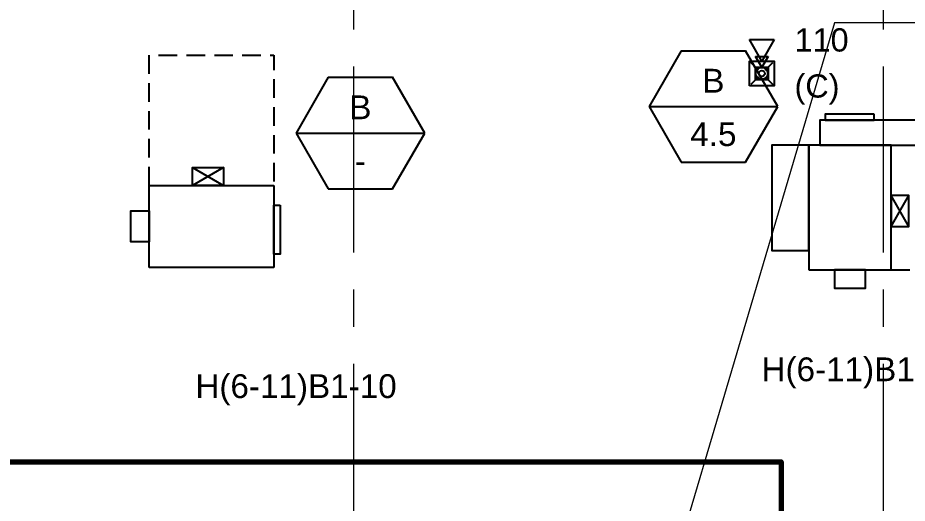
# Model space of a CAD drawing. Header units: inches. Extents: x -26500 to 0, y -3347 to 2257.
# Drawn here: x -22249.4 to -21962.3, y 1108.3 to 1265 of the extents above; entities that cross this region are included whole.
import ezdxf
from ezdxf.enums import TextEntityAlignment as Align

# ---------------------------------------------------------------- set-up
doc = ezdxf.new("R2010")
doc.units = ezdxf.units.IN
doc.header["$LTSCALE"] = 48
doc.header["$MEASUREMENT"] = 0
doc.linetypes.add('A104$0$CENTER', pattern=[2, 1.25, -0.25, 0.25, -0.25])
doc.linetypes.add('HIDDEN2', pattern=[0.1875, 0.125, -0.0625])
for name, color, linetype in [('0 @ 48', 7, 'Continuous'), ('0 @ 96', 7, 'Continuous'), ('A104$0$A-AREA-IDEN', 8, 'Continuous'), ('A104$0$A-GRID-GRDP0-15', 8, 'Continuous'), ('ANNTEXT', 6, 'Continuous'), ('CLEAR', 1, 'HIDDEN2'), ('E-FIRE', 234, 'Continuous'), ('E-Powr-Circ', 232, 'Continuous'), ('HAEQUIP', 94, 'Continuous'), ('M-HVAC-blck', 6, 'Continuous'), ('M-HVAC-clrn', 1, 'HIDDEN2'), ('M-HVAC-EQPM-FPTD', 94, 'Continuous'), ('M-HVAC-FUTR', 4, 'HIDDEN2'), ('M-HVAC-Supp', 93, 'Continuous'), ('M-HVAC-TEXT', 6, 'Continuous'), ('XREF', 7, 'Continuous')]:
    doc.layers.add(name, color=color, linetype=linetype)
doc.layers.add('E-Fire-Covr', color=240, linetype='Continuous', lineweight=70, plot=False)
doc.styles.add('M08', font='arial.ttf', dxfattribs={"height": 7.68})
doc.styles.add('MAMEP ANNO', font='arial.ttf', dxfattribs={"height": 0.101562})

# ---------------------------------------------------------------- blocks, each defined once
blk = doc.blocks.new('A104')
at = {"layer": 'A104$0$A-AREA-IDEN', "lineweight": 0, "elevation": 0.2066, "flags": 128}
blk.add_lwpolyline([(-21916.0803, 1263.3475), (-21985.8009, 1263.3475), (-22071.2931, 974.2686)], dxfattribs=at)
at = {"layer": 'A104$0$A-GRID-GRDP0-15', "linetype": 'A104$0$CENTER', "lineweight": 0}
for p, q in [((-22141.0236, 2113.2362), (-22141.0236, -676.9042)), ((-21970.0136, 2113.2362), (-21970.0136, 382.209))]:
    blk.add_line(p, q, dxfattribs=at)
blk = doc.blocks.new('FA-StrobeSymbol-Anno')
at = {"color": 0, "linetype": 'ByBlock'}
for p, q in [((-0.0442, 0.0442), (-0.0737, 0.0736)), ((0.0442, 0.0442), (0.0736, 0.0737)), ((-0.0442, -0.0442), (-0.0736, -0.0737)), ((0.0442, -0.0442), (0.0737, -0.0736))]:
    blk.add_line(p, q, dxfattribs=at)
blk.add_circle((0, 0), 0.0403, dxfattribs=at)
blk = doc.blocks.new('*U770')
at = {"layer": '0 @ 48', "color": 0, "linetype": 'ByBlock', "xscale": 24, "yscale": 24, "zscale": 24}
blk.add_blockref('FA-StrobeSymbol-Anno', (0, 4), dxfattribs=at)
at = {"layer": '0 @ 96', "color": 0, "linetype": 'ByBlock', "xscale": 48, "yscale": 48, "zscale": 48}
blk.add_blockref('FA-StrobeSymbol-Anno', (0, 4), dxfattribs=at)
blk = doc.blocks.new('FA-Speaker-Anno')
at = {"color": 0, "linetype": 'ByBlock'}
for p, q in [((0.0833, 0), (0.1562, 0.0417)), ((0.1562, 0.0417), (0.1562, -0.0417)), ((0.1562, -0.0417), (0.0833, 0))]:
    blk.add_line(p, q, dxfattribs=at)
blk.add_lwpolyline([(0, 0.0417), (0.0833, 0.0417), (0.0833, -0.0417), (0, -0.0417)], close=True, dxfattribs=at)
blk = doc.blocks.new('*U771')
at = {"layer": '0 @ 48', "color": 0, "linetype": 'ByBlock', "xscale": 48, "yscale": 48, "zscale": 48, "rotation": 90}
blk.add_blockref('FA-Speaker-Anno', (0, 2), dxfattribs=at)
at = {"layer": '0 @ 96', "color": 0, "linetype": 'ByBlock', "xscale": 96, "yscale": 96, "zscale": 96, "rotation": 90}
blk.add_blockref('FA-Speaker-Anno', (0, 0), dxfattribs=at)
blk = doc.blocks.new('*U149')
at = {"layer": 'E-Fire-Covr'}
blk.add_lwpolyline([(10.15, 322), (318, 322), (318, -314), (-318, -314), (-318, 322), (-9.51, 322)], dxfattribs=at)
for name in ['*U771', '*U770']:
    blk.add_blockref(name, (0, 0))
at = {"color": 6, "style": 'MAMEP ANNO'}
for s, p in [('110', (10.55, 11.08)), ('(C)', (10.55, -3.78))]:
    blk.add_text(s, height=7.5, dxfattribs=at).set_placement(p)
blk = doc.blocks.new('A$C73FD2CE6')
at = {"layer": 'M-HVAC-blck'}
for p, q in [((10.41, 36), (0, 18.01)), ((10.41, 36), (31.18, 36)), ((41.57, 17.97), (31.18, 36)), ((0, 18.01), (10.37, 0)), ((0.01, 17.99), (41.56, 17.99)), ((31.17, 0), (41.57, 17.97)), ((10.37, 0), (31.17, 0))]:
    blk.add_line(p, q, dxfattribs=at)
at = {"layer": 'M-HVAC-TEXT', "style": 'M08'}
for tag, p in [('2', (20.78, 26.3)), ('1', (20.78, 8.99))]:
    blk.add_attdef(tag, text='', height=7.68, dxfattribs=at).set_placement(p, align=Align.MIDDLE)
blk = doc.blocks.new('A$C4BF10DA9')
at = {"layer": 'E-Powr-Circ'}
for p, q in [((20, 42), (30, 36.25)), ((20, 36.25), (30, 42))]:
    blk.add_line(p, q, dxfattribs=at)
at = {"layer": 'M-HVAC-clrn', "flags": 128}
blk.add_lwpolyline([(6, 42), (6, 0), (54.25, 0), (54.25, 25)], dxfattribs=at)
at = {"layer": 'M-HVAC-EQPM-FPTD'}
for p, q in [((6, 68.5), (6, 42)), ((46.25, 68.5), (6, 68.5)), ((46.25, 42), (46.25, 68.5)), ((6, 42), (46.25, 42))]:
    blk.add_line(p, q, dxfattribs=at)
for points in [[(12.25, 68.5), (46.25, 68.5), (46.25, 80.5), (12.25, 80.5)], [(46.25, 25), (54.25, 25), (54.25, 65), (46.25, 65)], [(6, 50.25), (6, 60.25), (0, 60.25), (0, 50.25)], [(30, 42), (20, 42), (20, 36.25), (30, 36.25)]]:
    blk.add_lwpolyline(points, close=True, dxfattribs=at)
at = {"layer": 'M-HVAC-Supp'}
blk.add_lwpolyline([(56.25, 47.5), (56.25, 63.25), (54.25, 63.25), (54.25, 47.5)], close=True, dxfattribs=at)
blk = doc.blocks.new('FPTD INT')
at = {"layer": 'CLEAR', "flags": 128}
blk.add_lwpolyline([(-26603.13, -1659.44), (-26603.13, -1701.44), (-26562.88, -1701.44), (-26562.88, -1659.44)], dxfattribs=at)
at = {"layer": 'E-Powr-Circ'}
for p, q in [((-26589.13, -1665.19), (-26579.13, -1659.44)), ((-26579.13, -1665.19), (-26589.13, -1659.44))]:
    blk.add_line(p, q, dxfattribs=at)
at = {"layer": 'HAEQUIP'}
for p, q in [((-26562.88, -1632.94), (-26603.13, -1632.94)), ((-26603.13, -1632.94), (-26603.13, -1659.44)), ((-26562.88, -1659.44), (-26562.88, -1632.94)), ((-26603.13, -1659.44), (-26562.88, -1659.44))]:
    blk.add_line(p, q, dxfattribs=at)
for points in [[(-26560.88, -1653.01), (-26560.88, -1637.26), (-26562.88, -1637.26), (-26562.88, -1653.01)], [(-26603.13, -1651.19), (-26603.13, -1641.19), (-26609.13, -1641.19), (-26609.13, -1651.19)], [(-26579.13, -1659.44), (-26589.13, -1659.44), (-26589.13, -1665.19), (-26579.13, -1665.19)]]:
    blk.add_lwpolyline(points, close=True, dxfattribs=at)

msp = doc.modelspace()

# ---------------------------------------------------------------- block references
at = {"layer": 'E-FIRE'}
for p in [(-22009.24, 1243.01), (-22321.02, 799.57)]:
    msp.add_blockref('*U149', p, dxfattribs=at)
at = {"layer": 'M-HVAC-blck'}
for p, values in [((-22045.65, 1218.37), {'2': 'B', '1': '4.5'}), ((-22159.59, 1209.78), {'2': 'B', '1': '-'})]:
    msp.add_blockref('A$C73FD2CE6', p, dxfattribs=at).add_auto_attribs(values)
at = {"layer": 'M-HVAC-EQPM-FPTD', "xscale": -1, "rotation": 180}
msp.add_blockref('FPTD INT', (4396.18, -448.56), dxfattribs=at)
at = {"layer": 'M-HVAC-FUTR', "rotation": 90.00000000000001}
msp.add_blockref('A$C4BF10DA9', (-21925.51, 1177.65), dxfattribs=at)
at = {"layer": 'XREF'}
msp.add_blockref('A104', (0, 0), dxfattribs=at)

# ---------------------------------------------------------------- texts
at = {"layer": 'ANNTEXT', "char_height": 7.68, "attachment_point": 1, "style": 'M08'}
for s, insert in [('H(6-11)B1-38', (-22009.34, 1155.33)), ('H(6-11)B1-10', (-22192.08, 1149.9))]:
    msp.add_mtext_dynamic_manual_height_columns(s, width=59.1811, gutter_width=1, heights=[0], dxfattribs=dict(at, insert=insert))

doc.saveas('drawing.dxf')
